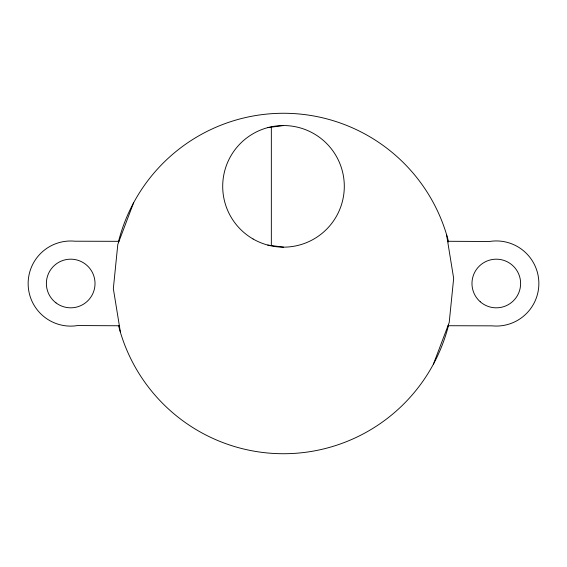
<?xml version="1.0" encoding="UTF-8"?>
<svg xmlns="http://www.w3.org/2000/svg" width="567" height="567" viewBox="0 0 567 567"><rect width="100%" height="100%" fill="white"/><g stroke="black" fill="none" stroke-linecap="round" stroke-linejoin="round"><path stroke-width="0.85" d="M120.473 332.517L113.336 288.653L117.801 244.441L133.557 202.887M433.443 364.113L449.199 322.559L453.664 278.347L446.527 234.483M267.766 127.625L283.5 125.548M118.985 241.329L74.915 241.209A42.56 42.56 0 0 0 28.166 284.91A42.56 42.56 0 0 0 77.594 325.557L119.375 325.763M448.001 325.72L492.078 325.848A42.56 42.56 0 0 0 538.841 282.16A42.56 42.56 0 0 0 489.42 241.499L447.639 241.28M267.766 245.079L283.5 247.148M271.338 127.15L271.338 245.546M448.582 325.082A170.242 170.242 0 0 1 118.609 325.834M118.418 241.918A170.242 170.242 0 0 1 448.61 242.017M253.102 239.005A60.797 60.797 0 0 0 344.304 186.352A60.797 60.797 0 0 0 253.102 133.699A60.797 60.797 0 0 0 253.102 239.005M56.034 302.898A24.317 24.317 0 0 0 94.838 286.505A24.317 24.317 0 0 0 61.236 261.096A24.317 24.317 0 0 0 56.034 302.898M480.235 301.764A24.317 24.317 0 0 0 520.145 288.277A24.317 24.317 0 0 0 488.52 260.459A24.317 24.317 0 0 0 480.235 301.764"/></g></svg>
